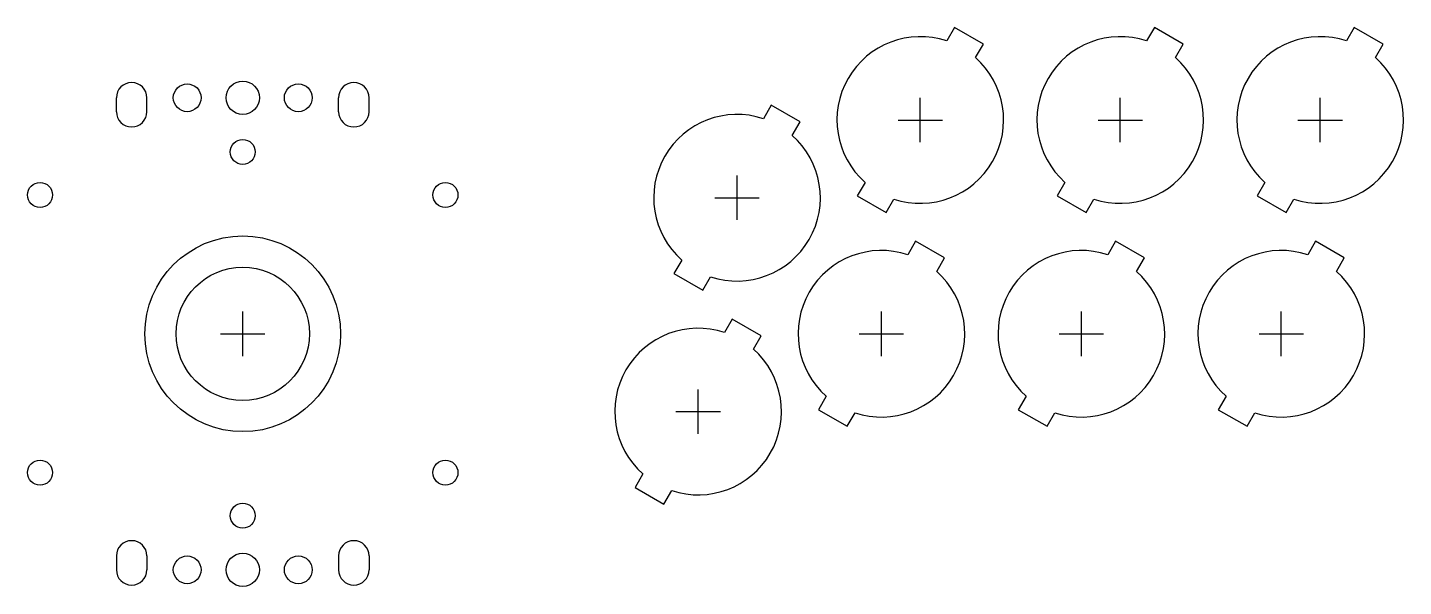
# Model space of a CAD drawing. Header units: millimetres. Extents: x -39 to 209, y -46 to 55.
import ezdxf

# ---------------------------------------------------------------- set-up
doc = ezdxf.new("R2010")
doc.units = ezdxf.units.MM
for name, color, linetype in [('BUTTONS', 1, 'Continuous'), ('GL_PLATE_HOLES', 2, 'Continuous'), ('JOYSTICK_BORE_24', 5, 'Continuous'), ('JOYSTICK_BORE_35.25', 3, 'Continuous'), ('REFERENCE', 8, 'Continuous')]:
    doc.layers.add(name, color=color, linetype=linetype)

msp = doc.modelspace()

# ---------------------------------------------------------------- linework, layer by layer
at = {"layer": 'BUTTONS'}
for points in [[(126.75, 52.73, 0.816497), (112.05, 27.27), (110.65, 24.84), (115.85, 21.84), (117.25, 24.27, 0.816497), (131.95, 49.73), (133.35, 52.16), (128.15, 55.16)], [(162.75, 52.73, 0.816497), (148.05, 27.27), (146.65, 24.84), (151.85, 21.84), (153.25, 24.27, 0.816497), (167.95, 49.73), (169.35, 52.16), (164.15, 55.16)], [(198.75, 52.73, 0.816497), (184.05, 27.27), (182.65, 24.84), (187.85, 21.84), (189.25, 24.27, 0.816497), (203.95, 49.73), (205.35, 52.16), (200.15, 55.16)], [(93.75, 38.73, 0.816497), (79.05, 13.27), (77.65, 10.84), (82.85, 7.84), (84.25, 10.27, 0.816497), (98.95, 35.73), (100.35, 38.16), (95.15, 41.16)], [(119.75, 14.23, 0.816497), (105.05, -11.23), (103.65, -13.66), (108.85, -16.66), (110.25, -14.23, 0.816497), (124.95, 11.23), (126.35, 13.66), (121.15, 16.66)], [(155.75, 14.23, 0.816497), (141.05, -11.23), (139.65, -13.66), (144.85, -16.66), (146.25, -14.23, 0.816497), (160.95, 11.23), (162.35, 13.66), (157.15, 16.66)], [(191.75, 14.23, 0.816497), (177.05, -11.23), (175.65, -13.66), (180.85, -16.66), (182.25, -14.23, 0.816497), (196.95, 11.23), (198.35, 13.66), (193.15, 16.66)], [(86.75, 0.23, 0.816497), (72.05, -25.23), (70.65, -27.66), (75.85, -30.66), (77.25, -28.23, 0.816497), (91.95, -2.77), (93.35, -0.34), (88.15, 2.66)]]:
    msp.add_lwpolyline(points, format="xyb", close=True, dxfattribs=at)
at = {"layer": 'GL_PLATE_HOLES'}
for p, q in [((-22.75, 40), (-22.75, 42.5)), ((-17.25, 40), (-17.25, 42.5)), ((17.25, 40), (17.25, 42.5)), ((22.75, 40), (22.75, 42.5)), ((-22.75, -40), (-22.75, -42.5)), ((-17.25, -40), (-17.25, -42.5)), ((17.25, -40), (17.25, -42.5)), ((22.75, -40), (22.75, -42.5))]:
    msp.add_line(p, q, dxfattribs=at)
for centre, radius in [((-10, 42.5), 2.5), ((0, 42.5), 3), ((10, 42.5), 2.5), ((0, 32.75), 2.25), ((-36.5, 25), 2.25), ((36.5, 25), 2.25), ((-36.5, -25), 2.25), ((36.5, -25), 2.25), ((0, -32.75), 2.25), ((0, -42.5), 3), ((-10, -42.5), 2.5), ((10, -42.5), 2.5)]:
    msp.add_circle(centre, radius, dxfattribs=at)
for centre, start, end in [((-20, 42.5), 0, 180), ((20, 42.5), 0, 180), ((-20, 40), 180, 360), ((20, 40), 180, 360), ((-20, -40), 0, 180), ((20, -40), 0, 180), ((-20, -42.5), -180, 0), ((20, -42.5), -180, 0)]:
    msp.add_arc(centre, 2.75, start, end, dxfattribs=at)
at = {"layer": 'JOYSTICK_BORE_24'}
msp.add_circle((0, 0), 12, dxfattribs=at)
at = {"layer": 'JOYSTICK_BORE_35.25'}
msp.add_circle((0, 0), 17.62, dxfattribs=at)
at = {"layer": 'REFERENCE'}
for p, q in [((122, 34.5), (122, 42.5)), ((158, 34.5), (158, 42.5)), ((194, 34.5), (194, 42.5)), ((118, 38.5), (126, 38.5)), ((154, 38.5), (162, 38.5)), ((190, 38.5), (198, 38.5)), ((89, 20.5), (89, 28.5)), ((85, 24.5), (93, 24.5)), ((0, -4), (0, 4)), ((115, -4), (115, 4)), ((151, -4), (151, 4)), ((187, -4), (187, 4)), ((-4, 0), (4, 0)), ((111, 0), (119, 0)), ((147, 0), (155, 0)), ((183, 0), (191, 0)), ((82, -18), (82, -10)), ((78, -14), (86, -14))]:
    msp.add_line(p, q, dxfattribs=at)

doc.saveas('drawing.dxf')
